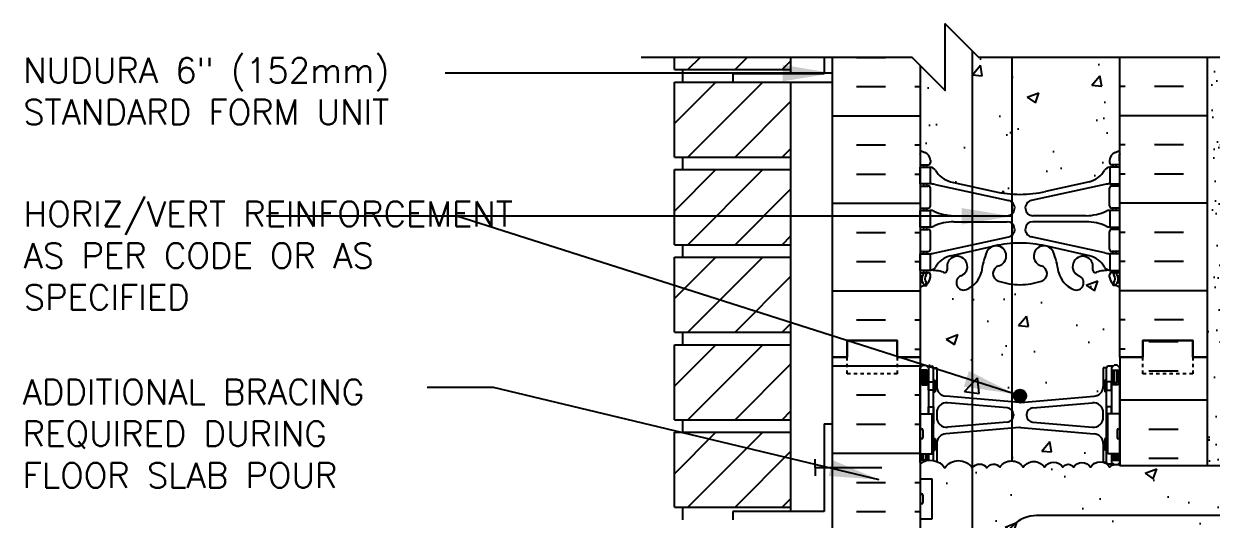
# Model space of a CAD drawing. Header units: inches. Extents: x 167.3 to 224.6, y 19.8 to 88.
# Drawn here: x 167.28 to 202.93, y 73.16 to 88.02 of the extents above; entities that cross this region are included whole.
import ezdxf

# ---------------------------------------------------------------- set-up
doc = ezdxf.new("R2010")
doc.units = ezdxf.units.IN
doc.header["$LTSCALE"] = 0.5
doc.header["$MEASUREMENT"] = 0
doc.linetypes.add('DASHED2', pattern=[0.375, 0.25, -0.125])
for name, color, linetype in [('HATCH', 12, 'Continuous'), ('line25', 2, 'Continuous'), ('LINE3', 3, 'Continuous'), ('LINE50', 5, 'Continuous'), ('LINE9', 9, 'Continuous'), ('TEXT', 4, 'Continuous'), ('Web_Edge', 9, 'Continuous')]:
    doc.layers.add(name, color=color, linetype=linetype)
doc.styles.add('DIM', font='romans.shx', dxfattribs={"width": 0.7})
doc.styles.add('ROMANS', font='romans.shx', dxfattribs={"height": 0.75})
doc.styles.get("Standard").update_dxf_attribs({"font": 'romans.shx', "height": 0.75})
doc.linetypes.add('STEEL', pattern='A,0.5,-0.2,["X",Standard,S=0.1,R=0,X=-0.1,Y=-0.05],-0.1', length=0.8)
doc.dimstyles.new('ext_8', dxfattribs={"dimscale": 8, "dimtxt": 0.09375, "dimasz": 0.09375, "dimexe": 0.09375, "dimexo": 0.0625, "dimgap": 0.0625, "dimtad": 1, "dimdec": 1, "dimzin": 3, "dimdsep": 46, "dimlunit": 4, "dimtxsty": 'DIM', "dimcen": 0.09, "dimdle": 0.09375, "dimclrt": 4, "dimadec": 0, "dimazin": 0, "dimtfac": 1, "dimtdec": 1, "dimtmove": 2, "dimatfit": 3, "dimfxl": 1, "dimfrac": 2, "dimtolj": 1, "dimtzin": 0, "dimarcsym": 0})

msp = doc.modelspace()

# ---------------------------------------------------------------- hatches: boundary and pattern name
at = {"layer": 'HATCH'}
h = msp.add_hatch(dxfattribs=at)
h.set_pattern_fill('AR-CONC', color=256, scale=0.5)
h.paths.add_polyline_path([(200.186, 87.016), (195.936, 87.016), (194.936, 88.016), (194.936, 86.016), (194.186, 86.766), (194.186, 84.235, 0.082415), (194.329, 84.156, -0.317837), (194.496, 83.92), (194.496, 83.853, -0.414214), (194.434, 83.79), (194.386, 83.79), (194.386, 83.72), (194.491, 83.72, -0.188973), (194.647, 83.625, 0.196323), (195.096, 83.279), (196.418, 82.989, 0.057795), (197.186, 82.9, 0.057795), (197.954, 82.989), (199.276, 83.279, 0.196323), (199.725, 83.625, -0.188973), (199.881, 83.72), (199.986, 83.72), (199.986, 83.79), (199.939, 83.79, -0.414214), (199.876, 83.853), (199.876, 83.92, -0.317837), (200.043, 84.156, 0.082415), (200.186, 84.235)])
h.paths.add_polyline_path([(200.186, 80.106, 0.064398), (200.076, 80.171), (199.986, 80.171), (199.986, 80.213, -0.249069), (199.876, 80.42), (199.876, 80.488, -0.414214), (199.939, 80.55), (199.986, 80.55), (199.986, 80.62), (199.881, 80.62, 0.10046), (199.487, 80.563, -0.601435), (199.368, 80.668, 2.182095), (198.958, 80.455, -1), (198.794, 80.047, -0.24438), (198.346, 80.567, 0.053157), (198.18, 81.181, 1.553132), (197.822, 80.757, -0.735593), (197.835, 80.299, -0.082755), (197.186, 80.191, -0.082755), (196.538, 80.299, -0.735593), (196.55, 80.757, 1.553132), (196.192, 81.181, 0.053157), (196.026, 80.567, -0.24438), (195.578, 80.047, -1), (195.414, 80.455, 2.182095), (195.004, 80.668, -0.601435), (194.885, 80.563, 0.10046), (194.491, 80.62), (194.386, 80.62), (194.386, 80.55), (194.434, 80.55, -0.414214), (194.496, 80.488), (194.496, 80.42, -0.249069), (194.386, 80.213), (194.386, 80.171), (194.296, 80.171, 0.064398), (194.186, 80.106), (194.186, 78.016), (194.186, 77.702), (194.266, 77.782), (194.356, 77.782), (194.386, 77.752), (194.536, 77.752, -0.414214), (194.586, 77.702), (194.686, 77.702), (194.686, 77.142, 0.390098), (194.961, 76.843), (197.17, 76.659, 0.04154), (197.203, 76.659), (199.411, 76.843, 0.390098), (199.686, 77.142), (199.686, 77.702), (199.786, 77.702, -0.414214), (199.836, 77.752), (199.986, 77.752), (200.016, 77.782), (200.106, 77.782), (200.186, 77.702), (200.186, 78.016)])
h.paths.add_polyline_path([(199.411, 75.722), (197.203, 75.906, 0.04154), (197.17, 75.906), (194.961, 75.722, 0.390098), (194.686, 75.423), (194.686, 74.888, -0.147187), (194.928, 74.698, -0.520567), (195.754, 74.698, -0.520567), (196.191, 74.698, -0.520567), (196.58, 74.722, -0.520567), (197.285, 74.722, -0.520567), (197.917, 74.722, -0.520567), (198.476, 74.722, -0.520567), (198.792, 74.722, -0.520567), (199.302, 74.722, -0.312993), (199.683, 74.862), (199.686, 74.862), (199.686, 75.423, 0.390098)])
h.paths.add_polyline_path([(223.629, 74.766), (200.186, 74.766, 0.358767), (199.885, 74.722, 0.520567), (199.302, 74.722, 0.520567), (198.792, 74.722, 0.520567), (198.476, 74.722, 0.520567), (197.917, 74.722, 0.520567), (197.285, 74.722, 0.520567), (196.58, 74.722, 0.520567), (196.191, 74.698, 0.520567), (195.754, 74.698, 0.520567), (194.928, 74.698, 0.412831), (194.186, 74.83), (194.186, 74.371), (194.551, 74.371), (194.551, 73.171), (194.186, 73.171), (194.186, 72.421), (194.551, 72.421), (194.551, 71.221), (194.186, 71.221), (194.186, 70.471), (194.551, 70.471), (194.551, 69.391), (194.186, 69.391), (194.186, 68.641), (194.551, 68.641), (194.551, 67.561), (194.186, 67.561), (194.186, 66.811), (194.551, 66.811), (194.551, 65.611), (194.186, 65.611), (194.186, 65.33, -0.412831), (194.928, 65.198, -0.520567), (195.754, 65.198, -0.520567), (196.191, 65.198, -0.520567), (196.58, 65.222, -0.520567), (197.285, 65.222, -0.520567), (197.917, 65.222, -0.520567), (198.476, 65.222, -0.520567), (198.792, 65.222, -0.520567), (199.302, 65.222, -0.520567), (199.885, 65.222, -0.358767), (200.186, 65.266), (200.186, 70.766), (202.186, 72.766), (214.495, 72.766), (215.899, 71.776), (215.899, 69.016), (215.539, 69.016), (215.539, 67.516), (217.789, 67.516), (220.039, 67.516), (220.039, 69.016), (219.672, 69.016), (219.679, 69.024), (219.679, 71.776), (221.083, 72.766), (223.629, 72.766)])
h.paths.add_polyline_path([(199.686, 64.993), (199.786, 64.993, -0.414214), (199.836, 65.043), (199.986, 65.043), (200.016, 65.073), (200.106, 65.073), (200.186, 64.993), (200.186, 65.266, 0.358767), (199.885, 65.222, 0.520567), (199.302, 65.222, 0.520567), (198.792, 65.222, 0.520567), (198.476, 65.222, 0.520567), (197.917, 65.222, 0.520567), (197.285, 65.222, 0.520567), (196.58, 65.222, 0.520567), (196.191, 65.198, 0.520567), (195.754, 65.198, 0.520567), (194.928, 65.198, 0.412831), (194.186, 65.33), (194.186, 64.993), (194.266, 65.073), (194.356, 65.073), (194.386, 65.043), (194.536, 65.043, -0.414214), (194.586, 64.993), (194.686, 64.993), (194.686, 64.433, 0.390098), (194.961, 64.134), (197.17, 63.95, 0.04154), (197.203, 63.95), (199.411, 64.134, 0.390098), (199.686, 64.433)])
h.paths.add_polyline_path([(200.186, 61.711), (199.821, 61.711), (199.821, 62.106, -0.327813), (199.786, 62.153), (199.686, 62.153), (199.686, 62.714, 0.390098), (199.411, 63.013), (197.203, 63.197, 0.04154), (197.17, 63.197), (194.961, 63.013, 0.390098), (194.686, 62.714), (194.686, 62.153), (194.586, 62.153, -0.327813), (194.551, 62.106), (194.551, 61.711), (194.186, 61.711), (194.186, 60.016), (194.186, 57.927, 0.064398), (194.296, 57.862), (194.386, 57.862), (194.386, 57.82, -0.249069), (194.496, 57.613), (194.496, 57.545, -0.414214), (194.434, 57.483), (194.386, 57.483), (194.386, 57.413), (194.491, 57.413, 0.10046), (194.885, 57.47, -0.601435), (195.004, 57.365, 2.182095), (195.414, 57.578, -1), (195.578, 57.986, -0.24438), (196.026, 57.466, 0.053157), (196.192, 56.852, 0.223253), (196.392, 56.687), (196.412, 56.682, 0.955472), (196.55, 57.276, -0.735593), (196.538, 57.734, -0.082755), (197.186, 57.842, -0.082755), (197.835, 57.734, -0.735593), (197.822, 57.276, 0.955472), (197.96, 56.682), (197.98, 56.687, 0.223253), (198.18, 56.852, 0.053157), (198.346, 57.466, -0.24438), (198.794, 57.986, -1), (198.958, 57.578, 2.182095), (199.368, 57.365, -0.601435), (199.487, 57.47, 0.10046), (199.881, 57.413), (199.986, 57.413), (199.986, 57.483), (199.939, 57.483, -0.414214), (199.876, 57.545), (199.876, 57.613, -0.249069), (199.986, 57.82), (199.986, 57.862), (200.076, 57.862, 0.064398), (200.186, 57.927), (200.186, 60.016)])
h.paths.add_polyline_path([(194.186, 60.016), (193.499, 60.016), (193.499, 59.516), (191.999, 59.516), (191.999, 60.016), (191.561, 60.016), (189.561, 60.016), (189.561, 58.516, -1), (189.061, 58.516), (189.061, 60.016), (187.761, 60.016), (187.761, 58.266, 0.079579), (188.761, 55.016), (193.936, 45.641), (193.936, 45.266), (194.186, 45.266)])
h.paths.add_polyline_path([(200.186, 53.798, 0.082415), (200.043, 53.877, -0.317837), (199.876, 54.113), (199.876, 54.18, -0.414214), (199.939, 54.243), (199.986, 54.243), (199.986, 54.313), (199.881, 54.313, -0.188973), (199.725, 54.408, 0.196323), (199.276, 54.754), (197.954, 55.044, 0.057795), (197.186, 55.133, 0.057795), (196.418, 55.044), (195.096, 54.754, 0.196323), (194.647, 54.408, -0.188973), (194.491, 54.313), (194.386, 54.313), (194.386, 54.243), (194.434, 54.243, -0.414214), (194.496, 54.18), (194.496, 54.113, -0.317837), (194.329, 53.877, 0.082415), (194.186, 53.798), (194.186, 48.235, 0.082415), (194.329, 48.156, -0.317837), (194.496, 47.92), (194.496, 47.853, -0.414214), (194.434, 47.79), (194.386, 47.79), (194.386, 47.72), (194.491, 47.72, -0.188973), (194.647, 47.625, 0.196323), (195.096, 47.279), (196.418, 46.989, 0.057795), (197.186, 46.9, 0.057795), (197.954, 46.989), (199.276, 47.279, 0.196323), (199.725, 47.625, -0.188973), (199.881, 47.72), (199.986, 47.72), (199.986, 47.79), (199.939, 47.79, -0.414214), (199.876, 47.853), (199.876, 47.92, -0.317837), (200.043, 48.156, 0.082415), (200.186, 48.235)])
h.paths.add_polyline_path([(200.186, 44.106, 0.064398), (200.076, 44.171), (199.986, 44.171), (199.986, 44.213, -0.249069), (199.876, 44.42), (199.876, 44.488, -0.414214), (199.939, 44.55), (199.986, 44.55), (199.986, 44.62), (199.881, 44.62, 0.10046), (199.487, 44.563, -0.601435), (199.368, 44.668, 2.182095), (198.958, 44.455, -1), (198.794, 44.047, -0.24438), (198.346, 44.567, 0.053157), (198.18, 45.181, 1.553132), (197.822, 44.757, -0.735593), (197.835, 44.299, -0.082755), (197.186, 44.191, -0.082755), (196.538, 44.299, -0.735593), (196.55, 44.757, 1.553132), (196.192, 45.181, 0.053157), (196.026, 44.567, -0.24438), (195.578, 44.047, -1), (195.414, 44.455, 2.182095), (195.004, 44.668, -0.601435), (194.885, 44.563, 0.10046), (194.491, 44.62), (194.386, 44.62), (194.386, 44.55), (194.434, 44.55, -0.414214), (194.496, 44.488), (194.496, 44.42, -0.249069), (194.386, 44.213), (194.386, 44.171), (194.296, 44.171, 0.064398), (194.186, 44.106), (194.186, 42.016), (196.186, 42.015), (197.186, 41.015), (197.186, 42.015), (197.186, 43.015), (198.185, 42.016), (200.186, 42.018)])
h = msp.add_hatch(dxfattribs=at)
h.set_pattern_fill('AR-SAND', color=256, scale=0.5, style=0)
h.set_pattern_definition([(37.5, (5.0534, -67.6433), (-0.0314967, 0.963412), [0, -0.76, 0, -0.85, 0, -0.8125]), (7.5, (5.0534, -67.6433), (0.8848884, 1.411073), [0, -0.41, 0, -0.685, 0, -0.2625]), (327.5, (4.4384, -67.6433), (1.557071, 0.0028295), [0, -0.25, 0, -0.9, 0, -1.175]), (317.5, (4.4384, -67.6433), (1.503063, 0.438838), [0, -0.125, 0, -0.59, 0, -0.675])])
h.paths.add_polyline_path([(203.311, 87.016), (202.811, 87.016), (202.811, 78.016), (202.811, 74.766), (203.311, 74.766)])
h = msp.add_hatch(dxfattribs=at)
h.set_pattern_fill('INSUL', color=256, scale=7, style=0)
h.set_pattern_definition([(0, (-2731.9755, -336.993), (0, 2.625), []), (0, (-2731.9755, -336.118), (0, 2.625), [0.875, -0.875]), (0, (-2731.9755, -335.243), (0, 2.625), [0.875, -0.875])])
h.paths.add_polyline_path([(191.561, 60.016), (191.999, 60.016), (191.999, 60.516), (193.499, 60.516), (193.499, 60.016), (194.186, 60.016), (194.186, 78.016), (193.499, 78.016), (193.499, 78.516), (191.999, 78.516), (191.999, 78.016), (191.561, 78.016)])
h = msp.add_hatch(dxfattribs=at)
h.set_pattern_fill('INSUL', color=256, scale=7, style=0)
h.set_pattern_definition([(0, (5.0534, -67.6433), (0, 2.625), []), (0, (5.0534, -66.7683), (0, 2.625), [0.875, -0.875]), (0, (5.0534, -65.8933), (0, 2.625), [0.875, -0.875])])
h.paths.add_polyline_path([(202.811, 78.016), (202.374, 78.016), (202.374, 78.516), (200.874, 78.516), (200.874, 78.016), (200.186, 78.016), (200.186, 74.766), (202.811, 74.766)])
h.paths.add_polyline_path([(202.811, 65.266), (200.186, 65.266), (200.186, 60.016), (200.874, 60.016), (200.874, 60.516), (202.374, 60.516), (202.374, 60.016), (202.811, 60.016)])
at = {"layer": 'LINE3'}
msp.add_hatch(color=256, dxfattribs=at).paths.add_polyline_path([(197.374, 76.858, 1), (196.999, 76.858, 1)])

# ---------------------------------------------------------------- linework, layer by layer
at = {"layer": 'HATCH'}
for p, q in [((187.219, 86.641), (187.594, 87.016)), ((188.633, 86.641), (189.008, 87.016)), ((192.275, 87.007), (193.15, 87.007)), ((200.348, 87.007), (200.186, 87.007)), ((202.098, 87.007), (201.223, 87.007)), ((190.048, 86.641), (190.311, 86.905)), ((186.811, 85.023), (188.055, 86.266)), ((187.219, 84.016), (189.469, 86.266)), ((192.275, 86.132), (193.15, 86.132)), ((194.025, 86.132), (194.186, 86.132)), ((200.348, 86.132), (200.186, 86.132)), ((202.098, 86.132), (201.223, 86.132)), ((188.633, 84.016), (190.311, 85.694)), ((191.561, 85.257), (194.186, 85.257)), ((202.811, 85.257), (200.186, 85.257)), ((190.048, 84.016), (190.311, 84.28)), ((192.275, 84.382), (193.15, 84.382)), ((194.025, 84.382), (194.186, 84.382)), ((200.348, 84.382), (200.186, 84.382)), ((202.098, 84.382), (201.223, 84.382)), ((186.811, 82.398), (188.055, 83.641)), ((187.219, 81.391), (189.469, 83.641)), ((192.275, 83.507), (193.15, 83.507)), ((194.025, 83.507), (194.186, 83.507)), ((200.348, 83.507), (200.186, 83.507)), ((202.098, 83.507), (201.223, 83.507)), ((188.633, 81.391), (190.311, 83.069)), ((191.561, 82.632), (194.186, 82.632)), ((202.811, 82.632), (200.186, 82.632)), ((190.048, 81.391), (190.311, 81.655)), ((192.275, 81.757), (193.15, 81.757)), ((194.025, 81.757), (194.186, 81.757)), ((200.348, 81.757), (200.186, 81.757)), ((202.098, 81.757), (201.223, 81.757)), ((186.811, 79.773), (188.055, 81.016)), ((187.219, 78.766), (189.469, 81.016)), ((192.275, 80.882), (193.15, 80.882)), ((194.025, 80.882), (194.186, 80.882)), ((200.348, 80.882), (200.186, 80.882)), ((202.098, 80.882), (201.223, 80.882)), ((188.633, 78.766), (190.311, 80.444)), ((191.561, 80.007), (194.186, 80.007)), ((202.811, 80.007), (200.186, 80.007)), ((190.048, 78.766), (190.311, 79.03)), ((192.275, 79.132), (193.15, 79.132)), ((194.025, 79.132), (194.186, 79.132)), ((200.348, 79.132), (200.186, 79.132)), ((202.098, 79.132), (201.223, 79.132)), ((186.811, 77.148), (188.055, 78.391)), ((187.219, 76.141), (189.469, 78.391)), ((194.025, 78.257), (194.186, 78.257)), ((200.348, 78.257), (200.186, 78.257)), ((188.633, 76.141), (190.311, 77.819)), ((190.048, 76.141), (190.311, 76.405)), ((186.811, 74.523), (188.055, 75.766)), ((187.219, 73.516), (189.469, 75.766)), ((188.633, 73.516), (190.311, 75.194)), ((190.048, 73.516), (190.311, 73.78))]:
    msp.add_line(p, q, dxfattribs=at)
msp.add_lwpolyline([(194.186, 74.83, -0.412831), (194.928, 74.698, -0.520567), (195.754, 74.698, -0.520567), (196.191, 74.698, -0.520567), (196.58, 74.722, -0.520567), (197.285, 74.722, -0.520567), (197.917, 74.722, -0.520567), (198.476, 74.722, -0.520567), (198.792, 74.722, -0.520567), (199.302, 74.722, -0.520567), (199.885, 74.722, -0.358767), (200.186, 74.766)], format="xyb", dxfattribs=at)
at = {"layer": 'line25'}
for p, q in [((186.811, 86.641), (186.811, 87.016)), ((190.311, 86.516), (190.311, 87.016)), ((200.186, 78.016), (200.186, 87.016)), ((186.811, 86.641), (190.311, 86.641)), ((187.061, 86.266), (187.061, 86.641)), ((194.186, 86.766), (194.186, 78.016)), ((186.811, 86.266), (190.311, 86.266)), ((186.811, 84.016), (186.811, 86.266)), ((190.311, 73.391), (190.311, 86.266)), ((186.811, 84.016), (190.311, 84.016)), ((187.061, 83.641), (187.061, 84.016)), ((186.811, 83.641), (190.311, 83.641)), ((186.811, 81.391), (186.811, 83.641)), ((186.811, 81.391), (190.311, 81.391)), ((187.061, 81.016), (187.061, 81.391)), ((186.811, 81.016), (190.311, 81.016)), ((186.811, 78.766), (186.811, 81.016)), ((186.811, 78.766), (190.311, 78.766)), ((187.061, 78.391), (187.061, 78.766)), ((186.811, 78.391), (190.311, 78.391)), ((186.811, 76.141), (186.811, 78.391)), ((194.186, 78.016), (194.186, 60.016)), ((200.186, 78.016), (200.186, 74.766)), ((194.186, 76.321), (194.551, 76.321)), ((194.551, 75.121), (194.551, 76.321)), ((200.186, 76.321), (199.821, 76.321)), ((199.821, 75.121), (199.821, 76.321)), ((186.811, 76.141), (190.311, 76.141)), ((187.061, 75.766), (187.061, 76.141)), ((186.811, 75.766), (190.311, 75.766)), ((186.811, 73.516), (186.811, 75.766)), ((194.186, 75.121), (194.551, 75.121)), ((200.186, 75.121), (199.821, 75.121)), ((200.186, 74.766), (223.629, 74.766)), ((194.186, 74.371), (194.551, 74.371)), ((194.551, 73.171), (194.551, 74.371)), ((186.811, 73.516), (190.311, 73.516)), ((187.061, 73.141), (187.061, 73.516)), ((194.186, 73.171), (194.551, 73.171))]:
    msp.add_line(p, q, dxfattribs=at)
at = {"layer": 'LINE3'}
for p, q in [((195.754, 87.199), (195.754, 44.544)), ((196.936, 87.016), (196.936, 74.905))]:
    msp.add_line(p, q, dxfattribs=at)
at = {"layer": 'LINE3', "linetype": 'STEEL'}
msp.add_line((223.629, 73.266), (202.186, 73.266), dxfattribs=at)
at = {"layer": 'LINE3'}
msp.add_lwpolyline([(202.186, 73.266), (197.686, 73.266, 0.414214), (196.686, 72.266), (196.686, 53.405), (196.686, 53.405)], format="xyb", dxfattribs=at)
msp.add_circle((197.186, 76.858), 0.188, dxfattribs=at)
at = {"layer": 'LINE50'}
for p, q in [((191.561, 78.016), (191.561, 87.016)), ((202.811, 78.016), (202.811, 87.016)), ((191.561, 60.016), (191.561, 78.016)), ((202.811, 74.766), (202.811, 78.016))]:
    msp.add_line(p, q, dxfattribs=at)
for points in [[(191.561, 78.016), (191.999, 78.016), (191.999, 78.516), (193.499, 78.516), (193.499, 78.016), (194.186, 78.016)], [(194.186, 78.016), (193.499, 78.016), (193.499, 78.516), (191.999, 78.516), (191.999, 78.016), (191.561, 78.016)], [(202.811, 78.016), (202.374, 78.016), (202.374, 78.516), (200.874, 78.516), (200.874, 78.016), (200.186, 78.016)], [(200.186, 78.016), (200.874, 78.016), (200.874, 78.516), (202.374, 78.516), (202.374, 78.016), (202.811, 78.016)]]:
    msp.add_lwpolyline(points, dxfattribs=at)
at = {"layer": 'LINE9'}
for p, q in [((191.311, 87.016), (191.311, 86.516)), ((191.311, 86.516), (188.561, 86.516)), ((188.561, 86.516), (188.561, 86.266)), ((188.561, 86.266), (191.561, 86.266)), ((194.186, 77.702), (194.266, 77.782)), ((194.266, 77.782), (194.356, 77.782)), ((194.436, 77.702), (194.356, 77.782)), ((194.386, 77.752), (194.536, 77.752)), ((194.436, 77.752), (194.536, 77.752)), ((199.936, 77.752), (199.836, 77.752)), ((199.986, 77.752), (199.836, 77.752)), ((199.936, 77.702), (200.016, 77.782)), ((200.106, 77.782), (200.016, 77.782)), ((200.186, 77.702), (200.106, 77.782)), ((194.186, 74.862), (194.186, 77.702)), ((194.436, 77.702), (194.436, 76.321)), ((194.586, 77.702), (194.686, 77.702)), ((194.586, 74.917), (194.586, 77.702)), ((194.586, 77.682), (194.586, 77.682)), ((194.686, 77.702), (194.686, 77.142)), ((199.686, 77.702), (199.686, 77.142)), ((199.786, 77.702), (199.686, 77.702)), ((199.786, 74.862), (199.786, 77.702)), ((199.786, 77.682), (199.786, 77.682)), ((199.936, 77.702), (199.936, 76.321)), ((200.186, 74.862), (200.186, 77.702)), ((194.586, 77.332), (194.636, 77.332)), ((194.636, 77.332), (194.636, 76.982)), ((199.786, 77.332), (199.736, 77.332)), ((199.736, 77.332), (199.736, 76.982)), ((194.586, 76.982), (194.636, 76.982)), ((197.17, 76.659), (194.961, 76.843)), ((196.803, 76.499), (195.011, 76.649)), ((197.203, 76.659), (199.411, 76.843)), ((197.57, 76.499), (199.361, 76.649)), ((199.786, 76.982), (199.736, 76.982)), ((194.686, 76.35), (194.686, 76.215)), ((196.986, 76.3), (196.986, 76.265)), ((197.386, 76.3), (197.386, 76.265)), ((199.686, 76.215), (199.686, 76.35)), ((191.311, 76.016), (191.311, 73.391)), ((191.311, 76.016), (191.561, 76.016)), ((196.803, 76.066), (195.011, 75.916)), ((197.57, 76.066), (199.361, 75.916)), ((194.186, 75.831), (194.186, 75.611)), ((194.186, 75.776), (194.186, 75.776)), ((194.186, 75.666), (194.186, 75.666)), ((194.226, 75.871), (194.226, 75.871)), ((194.266, 75.831), (194.266, 75.611)), ((194.586, 75.582), (194.636, 75.582)), ((194.636, 75.582), (194.636, 75.232)), ((197.17, 75.906), (194.961, 75.722)), ((197.203, 75.906), (199.411, 75.722)), ((199.736, 75.582), (199.736, 75.232)), ((199.786, 75.582), (199.736, 75.582)), ((200.106, 75.831), (200.106, 75.611)), ((200.106, 75.776), (200.106, 75.776)), ((200.106, 75.666), (200.106, 75.666)), ((200.146, 75.871), (200.146, 75.871)), ((200.186, 75.831), (200.186, 75.611)), ((194.226, 75.571), (194.226, 75.571)), ((194.586, 75.232), (194.636, 75.232)), ((194.686, 75.423), (194.686, 74.888)), ((199.686, 75.423), (199.686, 74.862)), ((199.786, 75.232), (199.736, 75.232)), ((200.146, 75.571), (200.146, 75.571)), ((191.039, 74.704), (191.039, 74.954)), ((194.186, 74.862), (194.205, 74.843)), ((194.436, 75.121), (194.436, 74.923)), ((199.786, 74.862), (199.686, 74.862)), ((199.936, 75.121), (199.936, 74.862)), ((199.936, 74.862), (200.005, 74.794)), ((200.186, 74.862), (200.118, 74.794)), ((191.039, 74.704), (193.039, 74.704)), ((191.039, 74.704), (191.039, 74.454)), ((199.986, 74.812), (199.836, 74.812)), ((199.936, 74.812), (199.836, 74.812)), ((194.186, 73.881), (194.186, 73.661)), ((194.186, 73.826), (194.186, 73.826)), ((194.226, 73.921), (194.226, 73.921)), ((194.266, 73.881), (194.266, 73.661)), ((194.186, 73.716), (194.186, 73.716)), ((194.226, 73.621), (194.226, 73.621)), ((191.311, 73.391), (188.561, 73.391)), ((188.561, 73.391), (188.561, 73.141))]:
    msp.add_line(p, q, dxfattribs=at)
for points in [[(185.811, 87.016), (193.936, 87.016), (194.936, 86.016), (194.936, 88.016), (195.936, 87.016), (204.061, 87.016)], [(194.436, 76.321), (194.436, 76.532), (194.586, 76.532), (194.586, 76.032), (194.551, 76.032)], [(199.936, 76.321), (199.936, 76.532), (199.786, 76.532), (199.786, 76.032), (199.821, 76.032)], [(194.551, 75.282), (194.586, 75.282), (194.586, 75.532), (194.551, 75.532)], [(199.821, 75.282), (199.786, 75.282), (199.786, 75.532), (199.821, 75.532)], [(194.386, 75.121), (194.386, 74.932), (194.236, 74.932), (194.236, 75.121)], [(194.346, 75.121), (194.346, 74.932), (194.276, 74.932), (194.276, 75.121)], [(199.986, 75.121), (199.986, 74.932), (200.136, 74.932), (200.136, 75.121)], [(200.026, 75.121), (200.026, 74.932), (200.096, 74.932), (200.096, 75.121)]]:
    msp.add_lwpolyline(points, dxfattribs=at)
at = {"layer": 'LINE9', "linetype": 'DASHED2', "ltscale": 0.15}
for points in [[(193.499, 78.016), (193.499, 78.016), (193.499, 77.516), (191.999, 77.516), (191.999, 78.016), (191.999, 78.016)], [(202.374, 78.016), (202.374, 78.016), (202.374, 77.516), (200.874, 77.516), (200.874, 78.016), (200.874, 78.016)]]:
    msp.add_lwpolyline(points, dxfattribs=at)
at = {"layer": 'LINE9'}
for points in [[(194.236, 77.192), (194.386, 77.192), (194.386, 77.632), (194.236, 77.632)], [(194.276, 77.252), (194.346, 77.252), (194.346, 77.632), (194.276, 77.632)], [(200.136, 77.192), (199.986, 77.192), (199.986, 77.632), (200.136, 77.632)], [(200.096, 77.252), (200.026, 77.252), (200.026, 77.632), (200.096, 77.632)], [(194.586, 77.032), (194.436, 77.032), (194.436, 77.282), (194.586, 77.282)], [(199.786, 77.032), (199.936, 77.032), (199.936, 77.282), (199.786, 77.282)]]:
    msp.add_lwpolyline(points, close=True, dxfattribs=at)
for centre, radius, start, end in [((194.536, 77.702), 0.05, 0, 90), ((199.836, 77.702), 0.05, 90, 180), ((194.986, 77.142), 0.3, 180, 265.2426), ((199.386, 77.142), 0.3, 274.7574, 0), ((194.986, 76.35), 0.3, 85.2426, 180), ((197.186, 76.858), 0.2, 265.2426, 274.7574), ((199.386, 76.35), 0.3, 0, 94.7574), ((196.786, 76.3), 0.2, 0, 85.2426), ((197.586, 76.3), 0.2, 94.7574, 180), ((194.986, 76.215), 0.3, 180, 274.7574), ((196.786, 76.265), 0.2, 274.7574, 0), ((197.586, 76.265), 0.2, 180, 265.2426), ((199.386, 76.215), 0.3, 265.2426, 0), ((194.226, 75.831), 0.04, 90, 180), ((194.226, 75.611), 0.04, 180, 270), ((194.226, 75.831), 0.04, 0, 90), ((194.226, 75.611), 0.04, 270, 0), ((194.986, 75.423), 0.3, 94.7574, 180), ((197.186, 75.707), 0.2, 85.2426, 94.7574), ((199.386, 75.423), 0.3, 0, 85.2426), ((200.146, 75.831), 0.04, 90, 180), ((200.146, 75.611), 0.04, 180, 270), ((200.146, 75.831), 0.04, 0, 90), ((200.146, 75.611), 0.04, 270, 0), ((199.836, 74.862), 0.05, 180, 270), ((194.226, 73.881), 0.04, 90, 180), ((194.226, 73.881), 0.04, 0, 90), ((194.226, 73.661), 0.04, 180, 270), ((194.226, 73.661), 0.04, 270, 0)]:
    msp.add_arc(centre, radius, start, end, dxfattribs=at)
at = {"layer": 'Web_Edge'}
for p, q in [((194.186, 83.79), (194.434, 83.79)), ((194.196, 83.91), (194.196, 84.096)), ((194.296, 83.72), (194.296, 83.79)), ((194.386, 83.72), (194.386, 83.79)), ((194.496, 83.92), (194.496, 83.853)), ((199.876, 83.92), (199.876, 83.853)), ((200.186, 83.79), (199.939, 83.79)), ((199.986, 83.72), (199.986, 83.79)), ((200.076, 83.72), (200.076, 83.79)), ((200.176, 83.91), (200.176, 84.096)), ((194.186, 83.15), (194.434, 83.15)), ((194.296, 83.15), (194.296, 83.22)), ((194.386, 83.15), (194.386, 83.22)), ((194.496, 82.553), (194.496, 83.088)), ((194.635, 83.197), (196.846, 82.715)), ((195.096, 83.279), (196.418, 82.989)), ((199.737, 83.197), (197.526, 82.715)), ((199.276, 83.279), (197.954, 82.989)), ((199.876, 82.553), (199.876, 83.088)), ((200.186, 83.15), (199.939, 83.15)), ((199.986, 83.15), (199.986, 83.22)), ((200.076, 83.15), (200.076, 83.22)), ((194.186, 82.49), (194.434, 82.49)), ((194.296, 82.42), (194.296, 82.49)), ((194.386, 82.42), (194.386, 82.49)), ((200.186, 82.49), (199.939, 82.49)), ((199.986, 82.42), (199.986, 82.49)), ((200.076, 82.42), (200.076, 82.49)), ((195.201, 82.26), (196.797, 82.26)), ((195.201, 82.08), (196.797, 82.08)), ((199.171, 82.26), (197.575, 82.26)), ((199.171, 82.08), (197.575, 82.08)), ((194.186, 81.85), (194.434, 81.85)), ((194.296, 81.85), (194.296, 81.92)), ((194.386, 81.85), (194.386, 81.92)), ((194.496, 81.253), (194.496, 81.788)), ((199.876, 81.253), (199.876, 81.788)), ((200.186, 81.85), (199.939, 81.85)), ((199.986, 81.85), (199.986, 81.92)), ((200.076, 81.85), (200.076, 81.92)), ((194.635, 81.144), (196.846, 81.626)), ((195.096, 81.061), (196.418, 81.352)), ((199.737, 81.144), (197.526, 81.626)), ((199.276, 81.061), (197.954, 81.352)), ((194.186, 81.19), (194.434, 81.19)), ((194.296, 81.12), (194.296, 81.19)), ((194.386, 81.12), (194.386, 81.19)), ((200.186, 81.19), (199.939, 81.19)), ((199.986, 81.12), (199.986, 81.19)), ((200.076, 81.12), (200.076, 81.19)), ((194.296, 80.55), (194.296, 80.62)), ((194.386, 80.55), (194.386, 80.62)), ((199.986, 80.55), (199.986, 80.62)), ((200.076, 80.55), (200.076, 80.62)), ((194.186, 80.55), (194.434, 80.55)), ((194.186, 80.45), (194.228, 80.45)), ((194.386, 80.171), (194.386, 80.213)), ((194.496, 80.42), (194.496, 80.488)), ((199.876, 80.42), (199.876, 80.488)), ((200.186, 80.55), (199.939, 80.55)), ((199.986, 80.171), (199.986, 80.213)), ((200.186, 80.45), (200.144, 80.45)), ((194.296, 80.171), (194.386, 80.171)), ((200.076, 80.171), (199.986, 80.171))]:
    msp.add_line(p, q, dxfattribs=at)
for points in [[(194.191, 83.72), (194.491, 83.72), (194.491, 83.22), (194.191, 83.22)], [(200.181, 83.72), (199.881, 83.72), (199.881, 83.22), (200.181, 83.22)], [(194.191, 82.42), (194.491, 82.42), (194.491, 81.92), (194.191, 81.92)], [(200.181, 82.42), (199.881, 82.42), (199.881, 81.92), (200.181, 81.92)], [(194.191, 81.12), (194.491, 81.12), (194.491, 80.62), (194.191, 80.62)], [(200.181, 81.12), (199.881, 81.12), (199.881, 80.62), (200.181, 80.62)]]:
    msp.add_lwpolyline(points, close=True, dxfattribs=at)
for centre, radius, start, end in [((194.496, 84.627), 0.5, 231.6833, 250.5288), ((194.246, 83.92), 0.25, 0, 70.5288), ((200.126, 83.92), 0.25, 109.4712, 180), ((199.876, 84.627), 0.5, 289.4712, 308.3167), ((194.176, 84.096), 0.02, 360, 58.927), ((194.496, 84.627), 0.6, 238.8907, 238.927), ((194.176, 83.91), 0.02, 299.988, 360), ((194.434, 83.853), 0.0625, 270, 0), ((199.939, 83.853), 0.0625, 180, 270), ((200.196, 84.096), 0.02, 121.073, 180), ((200.196, 83.91), 0.02, 180, 240.012), ((199.876, 84.627), 0.6, 301.073, 301.1093), ((194.448, 83.474), 0.25, 37.2777, 80.0823), ((195.295, 84.002), 0.75, 210.155, 254.5838), ((199.077, 84.002), 0.75, 285.4162, 329.845), ((199.924, 83.474), 0.25, 99.9177, 142.7223), ((194.434, 83.088), 0.0625, 0, 90), ((194.4, 82.224), 1, 76.4291, 84.7991), ((199.972, 82.224), 1, 95.2009, 103.5709), ((199.939, 83.088), 0.0625, 90, 180), ((197.186, 86.256), 3.356, 256.7692, 270), ((196.797, 82.49), 0.23, 270, 77.6055), ((197.186, 86.256), 3.356, 270, 283.2308), ((197.575, 82.49), 0.23, 102.3945, 270), ((194.434, 82.553), 0.0625, 270, 0), ((194.487, 82.202), 0.219, 60.4937, 88.92), ((194.487, 82.202), 0.219, 60.4937, 88.92), ((195.231, 83.86), 1.6, 246.5673, 268.9203), ((195.231, 83.86), 1.6, 246.5673, 268.9203), ((199.141, 83.86), 1.6, 271.0797, 293.4327), ((199.141, 83.86), 1.6, 271.0797, 293.4327), ((199.885, 82.202), 0.219, 91.08, 119.5063), ((199.885, 82.202), 0.219, 91.08, 119.5063), ((199.939, 82.553), 0.0625, 180, 270), ((195.231, 80.481), 1.6, 91.0797, 113.4327), ((196.797, 81.85), 0.23, 282.3945, 90), ((197.575, 81.85), 0.23, 90, 257.6055), ((199.141, 80.481), 1.6, 66.5673, 88.9203), ((194.434, 81.788), 0.0625, 0, 90), ((194.487, 82.139), 0.219, 271.08, 299.5063), ((199.885, 82.139), 0.219, 240.4937, 268.92), ((199.939, 81.788), 0.0625, 90, 180), ((196.468, 81.051), 0.305, 285.7253, 154.6218), ((197.186, 78.085), 3.356, 90, 103.2308), ((197.186, 78.085), 3.356, 76.7692, 90), ((197.905, 81.051), 0.305, 25.3782, 254.2747), ((194.434, 81.253), 0.0625, 270, 0), ((194.4, 82.116), 1, 275.2009, 283.5709), ((195.295, 80.338), 0.75, 105.4162, 149.845), ((195.301, 80.738), 0.305, 291.8037, 193.3205), ((198.989, 80.097), 3, 158.8016, 170.9727), ((195.383, 80.097), 3, 9.0273, 21.1984), ((199.071, 80.738), 0.305, 346.6795, 248.1963), ((199.077, 80.338), 0.75, 30.155, 74.5838), ((199.972, 82.116), 1, 256.4291, 264.7991), ((199.939, 81.253), 0.0625, 180, 270), ((194.448, 80.867), 0.25, 279.9177, 322.7223), ((194.547, 79.622), 1, 70.0933, 93.2121), ((194.917, 80.647), 0.09, 251.1349, 13.3205), ((195.301, 80.738), 0.745, 291.8037, 346.7348), ((196.615, 80.526), 0.24, 105.7253, 251.077), ((197.757, 80.526), 0.24, 288.923, 74.2747), ((199.071, 80.738), 0.745, 193.2652, 248.1963), ((199.455, 80.647), 0.09, 166.6795, 288.8651), ((199.825, 79.622), 1, 86.7879, 109.9067), ((199.924, 80.867), 0.25, 217.2777, 260.0823), ((194.496, 79.713), 0.6, 114.9252, 121.1093), ((194.228, 80.43), 0.02, 345.8459, 90), ((194.49, 80.366), 0.25, 137.5391, 219.8855), ((194.235, 80.275), 0.02, 294.9252, 19.2084), ((194.332, 80.235), 0.045, 218.552, 40.8121), ((194.339, 80.504), 0.045, 317.5391, 137.5391), ((194.246, 80.42), 0.25, 289.4712, 360), ((194.49, 80.366), 0.16, 137.5391, 219.9999), ((194.434, 80.488), 0.0625, 360, 90), ((195.496, 80.251), 0.22, 111.8037, 291.8037), ((197.186, 82.191), 2, 251.077, 270), ((197.186, 82.191), 2, 270, 288.923), ((198.876, 80.251), 0.22, 248.1963, 68.1963), ((199.939, 80.488), 0.0625, 90, 180), ((200.126, 80.42), 0.25, 180, 250.5288), ((200.034, 80.504), 0.045, 42.4609, 222.4609), ((200.04, 80.235), 0.045, 139.1879, 321.448), ((199.882, 80.366), 0.16, 320.0001, 42.4609), ((199.882, 80.366), 0.25, 320.1145, 42.4609), ((200.137, 80.275), 0.02, 160.7916, 245.0748), ((200.144, 80.43), 0.02, 90, 194.1541), ((199.876, 79.713), 0.6, 58.8907, 65.0748), ((194.496, 79.713), 0.5, 109.4712, 128.3167), ((199.876, 79.713), 0.5, 51.6833, 70.5288)]:
    msp.add_arc(centre, radius, start, end, dxfattribs=at)

# ---------------------------------------------------------------- texts
at = {"layer": 'TEXT', "char_height": 0.75, "attachment_point": 4, "style": 'ROMANS'}
for s, insert, width in [('NUDURA 6" (152mm) STANDARD FORM UNIT', (167.262, 85.992), 13.9131), ('HORIZ/VERT REINFORCEMENT AS PER CODE OR AS SPECIFIED', (167.278, 81.064), 16.22436), ('ADDITIONAL BRACING REQUIRED DURING FLOOR SLAB POUR', (167.248, 75.723), 12.17415)]:
    msp.add_mtext(s, dxfattribs=dict(at, insert=insert, width=width))

# ---------------------------------------------------------------- leaders
at = {"layer": 'TEXT'}
for points, override in [([(191.561, 86.537), (179.935, 86.537)], {"dimasz": 0.1875, "dimtad": 0}), ([(196.936, 82.243), (174.571, 82.243)], {"dimasz": 0.1875, "dimtad": 0}), ([(197.007, 76.915), (180.282, 82.243)], {"dimasz": 0.1875, "dimgap": 0.0625, "dimtad": 0}), ([(192.957, 74.343), (181.383, 77.11), (179.386, 77.11)], {"dimasz": 0.1875, "dimtad": 0})]:
    msp.add_leader(points, dimstyle='ext_8', override=override, dxfattribs=at)

doc.saveas('drawing.dxf')
